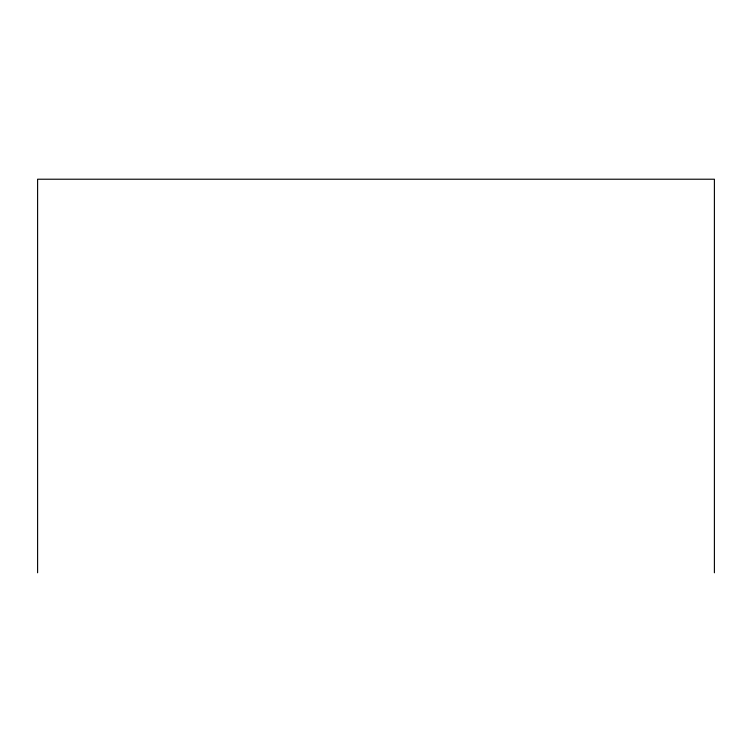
<?xml version="1.0" encoding="UTF-8"?>
<svg xmlns="http://www.w3.org/2000/svg" width="752" height="752" viewBox="0 0 752 752"><rect width="100%" height="100%" fill="white"/><g stroke="black" fill="none" stroke-linecap="round" stroke-linejoin="round"><path stroke-width="1.13" d="M714.4 572.78L714.4 179.22L37.6 179.22L37.6 572.78"/></g></svg>
